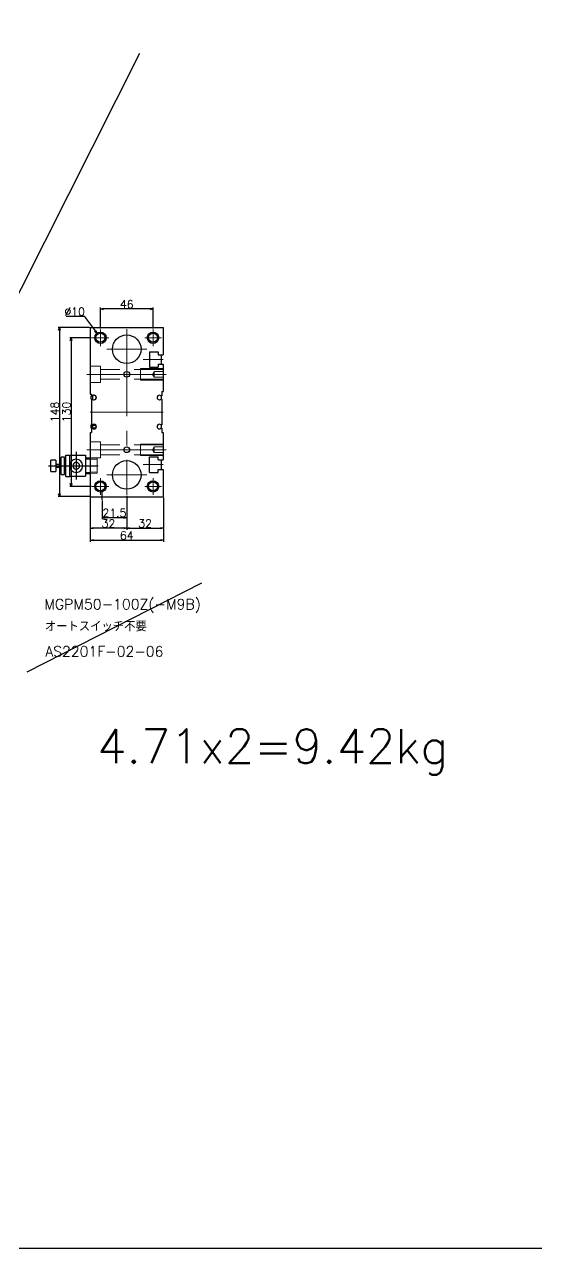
# Model space of a CAD drawing. Header units: millimetres. Extents: x -8731 to 85711, y -14522 to 31379.
# Drawn here: x 33850 to 34298, y -7929 to -6858 of the extents above; entities that cross this region are included whole.
import ezdxf

# ---------------------------------------------------------------- set-up
doc = ezdxf.new("R2010")
doc.units = ezdxf.units.MM
doc.header["$LTSCALE"] = 4
doc.header["$PDMODE"] = 99
doc.header["$PDSIZE"] = 1
doc.linetypes.add('CENTER2', pattern=[28.575, 19.05, -3.175, 3.175, -3.175])
doc.linetypes.add('HIDDEN', pattern=[9.525, 6.35, -3.175])
for name, color, linetype, lineweight in [('04_HIDDEN', 2, 'HIDDEN', 13), ('05_CENTER', 4, 'CENTER2', 13), ('08_DIM', 3, 'Continuous', 13)]:
    doc.layers.add(name, color=color, linetype=linetype, lineweight=lineweight)
doc.layers.add('10_DRAFT', color=8, linetype='Continuous', lineweight=0, plot=False)
doc.styles.add('KSS_TXT', font='txt.shx', dxfattribs={"bigfont": 'extfont2.shx'})
doc.dimstyles.new('KSS_DIM', dxfattribs={"dimscale": 3, "dimtxt": 3, "dimasz": 2.5, "dimexe": 1.25, "dimexo": 0.625, "dimtad": 1, "dimdsep": 46, "dimtxsty": 'KSS_TXT', "dimblk": 'OPEN30', "dimcen": 0, "dimazin": 2, "dimtfac": 0.75, "dimtmove": 0, "dimatfit": 3, "dimldrblk": 'OPEN30', "dimfxl": 1, "dimtolj": 1, "dimarcsym": 0})
doc.dimstyles.new('KSS_DIM$3', dxfattribs={"dimscale": 3, "dimtxt": 3, "dimasz": 2.5, "dimexe": 1.25, "dimexo": 0.625, "dimtad": 1, "dimtih": 1, "dimtoh": 1, "dimdsep": 46, "dimtxsty": 'KSS_TXT', "dimblk": 'OPEN30', "dimcen": 0, "dimazin": 2, "dimtfac": 0.75, "dimtofl": 0, "dimtmove": 0, "dimatfit": 3, "dimldrblk": 'OPEN30', "dimfxl": 1, "dimtolj": 1, "dimarcsym": 0})

# ---------------------------------------------------------------- blocks, each defined once
blk = doc.blocks.new('_Open30')
at = {"color": 0, "linetype": 'ByBlock', "lineweight": -2}
for p, q in [((-1, 0.27), (0, 0)), ((0, 0), (-1, -0.27)), ((0, 0), (-1, 0))]:
    blk.add_line(p, q, dxfattribs=at)
blk = doc.blocks.new('*D2454')
at = {"layer": '08_DIM', "color": 0, "lineweight": -2, "transparency": 16777216}
for p, q in [((33918, -7274.7), (33918, -7291)), ((33939.5, -7270.6), (33939.5, -7291)), ((33937, -7289.8), (33920.5, -7289.8))]:
    blk.add_line(p, q, dxfattribs=at)
at = {"layer": 'Defpoints', "color": 0, "transparency": 16777216}
for p in [(33918, -7274.1), (33939.5, -7269.9), (33918, -7289.8)]:
    blk.add_point(p, dxfattribs=at)
at = {"layer": '08_DIM', "color": 0, "lineweight": -2, "transparency": 16777216, "xscale": 2.5, "yscale": 2.5, "zscale": 2.5, "rotation": 180}
blk.add_blockref('_Open30', (33918, -7289.8), dxfattribs=at)
at = {"layer": '08_DIM', "color": 0, "lineweight": -2, "transparency": 16777216, "xscale": 2.5, "yscale": 2.5, "zscale": 2.5}
blk.add_blockref('_Open30', (33939.5, -7289.8), dxfattribs=at)
at = {"layer": '08_DIM', "color": 0, "transparency": 16777216, "insert": (33928.7, -7285.6), "char_height": 7, "attachment_point": 5, "style": 'KSS_TXT'}
blk.add_mtext('\\A1;21.5', dxfattribs=at)
blk = doc.blocks.new('*D2455')
at = {"layer": '08_DIM', "color": 0, "lineweight": -2, "transparency": 16777216}
for p, q in [((33916.5, -7124.5), (33916.5, -7106.1)), ((33960, -7107.3), (33919, -7107.3)), ((33962.5, -7124.5), (33962.5, -7106.1))]:
    blk.add_line(p, q, dxfattribs=at)
at = {"layer": 'Defpoints', "color": 0, "transparency": 16777216}
for p in [(33916.5, -7107.3), (33916.5, -7125.1), (33962.5, -7125.1)]:
    blk.add_point(p, dxfattribs=at)
at = {"layer": '08_DIM', "color": 0, "lineweight": -2, "transparency": 16777216, "xscale": 2.5, "yscale": 2.5, "zscale": 2.5, "rotation": 180}
blk.add_blockref('_Open30', (33916.5, -7107.3), dxfattribs=at)
at = {"layer": '08_DIM', "color": 0, "lineweight": -2, "transparency": 16777216, "xscale": 2.5, "yscale": 2.5, "zscale": 2.5}
blk.add_blockref('_Open30', (33962.5, -7107.3), dxfattribs=at)
at = {"layer": '08_DIM', "color": 0, "transparency": 16777216, "insert": (33939.5, -7103.2), "char_height": 7, "attachment_point": 5, "style": 'KSS_TXT'}
blk.add_mtext('\\A1;46', dxfattribs=at)
blk = doc.blocks.new('*D2456')
at = {"layer": '08_DIM', "color": 0, "lineweight": -2, "transparency": 16777216}
for p, q in [((33908.5, -7132.4), (33889.6, -7132.4)), ((33890.8, -7134.9), (33890.8, -7259.9)), ((33908.5, -7262.4), (33889.6, -7262.4))]:
    blk.add_line(p, q, dxfattribs=at)
at = {"layer": 'Defpoints', "color": 0, "transparency": 16777216}
for p in [(33909.2, -7132.4), (33890.8, -7262.4), (33909.2, -7262.4)]:
    blk.add_point(p, dxfattribs=at)
at = {"layer": '08_DIM', "color": 0, "lineweight": -2, "transparency": 16777216, "xscale": 2.5, "yscale": 2.5, "zscale": 2.5}
for p, rotation in [((33890.8, -7132.4), 90), ((33890.8, -7262.4), 270)]:
    blk.add_blockref('_Open30', p, dxfattribs=dict(at, rotation=rotation))
at = {"layer": '08_DIM', "color": 0, "transparency": 16777216, "insert": (33886.7, -7197.4), "char_height": 7, "attachment_point": 5, "rotation": 90, "style": 'KSS_TXT'}
blk.add_mtext('\\A1;130', dxfattribs=at)
blk = doc.blocks.new('*D2457')
at = {"layer": '08_DIM', "color": 0, "lineweight": -2, "transparency": 16777216}
for p, q in [((33907.5, -7272.1), (33907.5, -7300.3)), ((33939.5, -7270.6), (33939.5, -7300.3)), ((33937, -7299), (33910, -7299))]:
    blk.add_line(p, q, dxfattribs=at)
at = {"layer": 'Defpoints', "color": 0, "transparency": 16777216}
for p in [(33907.5, -7271.4), (33939.5, -7269.9), (33907.5, -7299)]:
    blk.add_point(p, dxfattribs=at)
at = {"layer": '08_DIM', "color": 0, "lineweight": -2, "transparency": 16777216, "xscale": 2.5, "yscale": 2.5, "zscale": 2.5, "rotation": 180}
blk.add_blockref('_Open30', (33907.5, -7299), dxfattribs=at)
at = {"layer": '08_DIM', "color": 0, "lineweight": -2, "transparency": 16777216, "xscale": 2.5, "yscale": 2.5, "zscale": 2.5}
blk.add_blockref('_Open30', (33939.5, -7299), dxfattribs=at)
at = {"layer": '08_DIM', "color": 0, "transparency": 16777216, "insert": (33923.5, -7294.9), "char_height": 7, "attachment_point": 5, "style": 'KSS_TXT'}
blk.add_mtext('\\A1;32', dxfattribs=at)
blk = doc.blocks.new('*D2458')
at = {"layer": '08_DIM', "color": 0, "lineweight": -2, "transparency": 16777216}
for p, q in [((33939.5, -7270.6), (33939.5, -7300.3)), ((33971.5, -7272.1), (33971.5, -7300.3)), ((33942, -7299), (33969, -7299))]:
    blk.add_line(p, q, dxfattribs=at)
at = {"layer": 'Defpoints', "color": 0, "transparency": 16777216}
for p in [(33939.5, -7269.9), (33971.5, -7271.4), (33971.5, -7299)]:
    blk.add_point(p, dxfattribs=at)
at = {"layer": '08_DIM', "color": 0, "lineweight": -2, "transparency": 16777216, "xscale": 2.5, "yscale": 2.5, "zscale": 2.5, "rotation": 180}
blk.add_blockref('_Open30', (33939.5, -7299), dxfattribs=at)
at = {"layer": '08_DIM', "color": 0, "lineweight": -2, "transparency": 16777216, "xscale": 2.5, "yscale": 2.5, "zscale": 2.5}
blk.add_blockref('_Open30', (33971.5, -7299), dxfattribs=at)
at = {"layer": '08_DIM', "color": 0, "transparency": 16777216, "insert": (33955.5, -7294.9), "char_height": 7, "attachment_point": 5, "style": 'KSS_TXT'}
blk.add_mtext('\\A1;32', dxfattribs=at)
blk = doc.blocks.new('*D2459')
at = {"layer": '08_DIM', "color": 0, "lineweight": -2, "transparency": 16777216}
for p, q in [((33907.5, -7272.1), (33907.5, -7310.8)), ((33971.5, -7272.1), (33971.5, -7310.8)), ((33910, -7309.5), (33969, -7309.5))]:
    blk.add_line(p, q, dxfattribs=at)
at = {"layer": 'Defpoints', "color": 0, "transparency": 16777216}
for p in [(33907.5, -7271.4), (33971.5, -7271.4), (33971.5, -7309.5)]:
    blk.add_point(p, dxfattribs=at)
at = {"layer": '08_DIM', "color": 0, "lineweight": -2, "transparency": 16777216, "xscale": 2.5, "yscale": 2.5, "zscale": 2.5, "rotation": 180}
blk.add_blockref('_Open30', (33907.5, -7309.5), dxfattribs=at)
at = {"layer": '08_DIM', "color": 0, "lineweight": -2, "transparency": 16777216, "xscale": 2.5, "yscale": 2.5, "zscale": 2.5}
blk.add_blockref('_Open30', (33971.5, -7309.5), dxfattribs=at)
at = {"layer": '08_DIM', "color": 0, "transparency": 16777216, "insert": (33939.5, -7305.4), "char_height": 7, "attachment_point": 5, "style": 'KSS_TXT'}
blk.add_mtext('\\A1;64', dxfattribs=at)
blk = doc.blocks.new('*D2460')
at = {"layer": '08_DIM', "color": 0, "lineweight": -2, "transparency": 16777216}
for p, q in [((33886.4, -7113.7), (33902.2, -7113.7)), ((33902.2, -7113.7), (33911.9, -7126.5))]:
    blk.add_line(p, q, dxfattribs=at)
at = {"layer": 'Defpoints', "color": 0, "transparency": 16777216}
for p in [(33913.4, -7128.5), (33919.5, -7136.4)]:
    blk.add_point(p, dxfattribs=at)
at = {"layer": '08_DIM', "color": 0, "lineweight": -2, "transparency": 16777216, "xscale": 2.5, "yscale": 2.5, "zscale": 2.5, "rotation": 307.396055655207}
blk.add_blockref('_Open30', (33913.4, -7128.5), dxfattribs=at)
at = {"layer": '08_DIM', "color": 0, "transparency": 16777216, "insert": (33893.9, -7109.6), "char_height": 7, "attachment_point": 5, "style": 'KSS_TXT'}
blk.add_mtext('\\A1;%%C10', dxfattribs=at)
blk = doc.blocks.new('*D2462')
at = {"layer": '08_DIM', "color": 0, "lineweight": -2, "transparency": 16777216}
for p, q in [((33906.8, -7123.4), (33879.4, -7123.4)), ((33880.6, -7125.9), (33880.6, -7268.9)), ((33906.8, -7271.4), (33879.4, -7271.4))]:
    blk.add_line(p, q, dxfattribs=at)
at = {"layer": 'Defpoints', "color": 0, "transparency": 16777216}
for p in [(33907.5, -7123.4), (33880.6, -7271.4), (33907.5, -7271.4)]:
    blk.add_point(p, dxfattribs=at)
at = {"layer": '08_DIM', "color": 0, "lineweight": -2, "transparency": 16777216, "xscale": 2.5, "yscale": 2.5, "zscale": 2.5}
for p, rotation in [((33880.6, -7123.4), 90), ((33880.6, -7271.4), 270)]:
    blk.add_blockref('_Open30', p, dxfattribs=dict(at, rotation=rotation))
at = {"layer": '08_DIM', "color": 0, "transparency": 16777216, "insert": (33876.5, -7197.4), "char_height": 7, "attachment_point": 5, "rotation": 90, "style": 'KSS_TXT'}
blk.add_mtext('\\A1;148', dxfattribs=at)
blk = doc.blocks.new('AS2201F-02-06a_1_1')
at = {"color": 0}
for p, q in [((5, 34.4), (-5, 34.4)), ((-5, 29.9), (-5, 34.4)), ((5, 34.4), (5, 29.9)), ((0, 25.4), (-7.5, 25.4)), ((-7.5, 22.4), (-7.5, 25.4)), ((0, 22.4), (-7.5, 22.4)), ((-7, 22.4), (-7, 21.9)), ((-7, 21.9), (-7, 21.4)), ((-5, 29.9), (1.3, 29.9)), ((-1.2, 25.4), (-1.2, 29.9)), ((7.5, 25.4), (0, 25.4)), ((7.5, 22.4), (0, 22.4)), ((1.3, 29.9), (5, 29.9)), ((1.3, 29.9), (1.3, 25.4)), ((7, 21.9), (7, 22.4)), ((7, 21.4), (7, 21.9)), ((7.5, 25.4), (7.5, 22.4)), ((-9.2, 21.4), (-9.2, 17.9)), ((-7, 21.4), (-9.2, 21.4)), ((-9.2, 17.9), (-9.2, 4)), ((9.3, 17.9), (-9.2, 17.9)), ((9.3, 21.4), (-7, 21.4)), ((9.2, 17.9), (9.2, 4)), ((9.3, 21.4), (9.3, 17.9)), ((-9.2, 4), (6.7, 4)), ((-6.6, 0), (-6.7, 4)), ((-5.7, 0), (-5.8, 4)), ((5.8, 4), (5.7, 0)), ((6.7, 4), (6.6, 0)), ((6.7, 4), (9.2, 4))]:
    blk.add_line(p, q, dxfattribs=at)
at = {"color": 0, "linetype": 'CENTER2'}
for p, q in [((0, 36.4), (0, -6)), ((-12.2, 12.2), (12.1, 12.2))]:
    blk.add_line(p, q, dxfattribs=at)
at = {"color": 0}
for radius in [5.75, 3]:
    blk.add_circle((0, 12.2), radius, dxfattribs=at)
at = {"layer": '10_DRAFT'}
for p, q in [((-6.4, -6), (-6.6, 0)), ((-6.6, 0), (6.6, 0)), ((-5.5, -6), (-5.7, 0)), ((5.7, 0), (5.5, -6)), ((6.6, 0), (6.4, -6)), ((-6.4, -6), (6.4, -6))]:
    blk.add_line(p, q, dxfattribs=at)
blk = doc.blocks.new('MGPM50-100Z-M9Bc_1_1')
at = {"color": 0}
for p, q in [((-64, 74), (0, 74)), ((-64, 74), (-64, 15.7)), ((0, 74), (0, 50.2)), ((-12, 52.8), (-4.5, 52.8)), ((-12, 52.8), (-12, 39.2)), ((-4.5, 52.8), (-4.5, 50.2)), ((-4.5, 50.2), (0, 50.2)), ((-2, 50.2), (-2, 41.8)), ((-12, 39.2), (-4.5, 39.2)), ((-4.5, 41.8), (-4.5, 39.2)), ((-4.5, 41.8), (0, 41.8)), ((0, 41.8), (0, 18)), ((-64, 15.7), (-62.7, 15.7)), ((-63.2, 11.3), (-63.2, 14.1)), ((-63.2, 14.1), (-62, 14.1)), ((-63.2, 11.3), (-62, 11.3)), ((-62.7, 15.7), (-62.7, 14.2)), ((-62.7, 14.2), (-62, 14.2)), ((-62.7, 11.2), (-62.7, -11.2)), ((-62.7, 11.2), (-62, 11.2)), ((-62, 14.2), (-62, 11.2)), ((-2, 14.2), (-2, 11.2)), ((-1.3, 14.2), (-2, 14.2)), ((-1.3, 11.2), (-2, 11.2)), ((-1.3, 18), (0, 18)), ((-1.3, 18), (-1.3, 14.2)), ((-1.3, 11.2), (-1.3, -11.2)), ((-64, -18), (-64, -74)), ((-64, -18), (-62.7, -18)), ((-63.2, -14.1), (-63.2, -11.3)), ((-63.2, -11.3), (-62, -11.3)), ((-63.2, -14.1), (-62, -14.1)), ((-62.7, -11.2), (-62, -11.2)), ((-62.7, -14.2), (-62.7, -18)), ((-62.7, -14.2), (-62, -14.2)), ((-62, -11.2), (-62, -14.2)), ((-2, -11.2), (-2, -14.2)), ((-1.3, -11.2), (-2, -11.2)), ((-1.3, -14.2), (-2, -14.2)), ((-1.3, -14.2), (-1.3, -18)), ((-1.3, -18), (0, -18)), ((0, -18), (0, -41.8)), ((-12, -39.2), (-4.5, -39.2)), ((-12, -52.8), (-12, -39.2)), ((-4.5, -41.8), (-4.5, -39.2)), ((-4.5, -41.8), (0, -41.8)), ((-2, -41.8), (-2, -50.2)), ((-12, -52.8), (-4.5, -52.8)), ((-4.5, -50.2), (0, -50.2)), ((-4.5, -52.8), (-4.5, -50.2)), ((0, -50.2), (0, -74)), ((-64, -74), (0, -74)), ((-53.5, -76.7), (-53.5, -69))]:
    blk.add_line(p, q, dxfattribs=at)
for centre, radius in [((-55, 65), 5), ((-55, 65), 4), ((-32, 55), 12.5), ((-9, 65), 5), ((-9, 65), 4), ((-32, 33), 2.5), ((-32, -33), 2.5), ((-32, -55), 12.5), ((-55, -65), 5), ((-55, -65), 4), ((-9, -65), 5), ((-9, -65), 4)]:
    blk.add_circle(centre, radius, dxfattribs=at)
for centre, radius, start, end in [((-60.6, 12.7), 2, 224.427, 135.573), ((-60.6, 12.7), 2.02, 227.7946, 132.2054), ((-3.4, 12.7), 2.02, 47.7946, 312.2054), ((-60.6, -12.7), 2, 224.427, 135.573), ((-60.6, -12.7), 2.02, 227.7946, 132.2054), ((-3.4, -12.7), 2.02, 47.7946, 312.2054)]:
    blk.add_arc(centre, radius, start, end, dxfattribs=at)
blk.add_ellipse((-60.6, -12.7), major_axis=(1.6, 0), ratio=0.84375, dxfattribs=at)
at = {"layer": '04_HIDDEN', "color": 0}
for p, q in [((-55, 40), (-64, 40)), ((-55, 26), (-55, 40)), ((0, 37.3), (-55, 37.3)), ((0, 38), (-20, 38)), ((-20, 28), (-20, 38)), ((-8, 35.5), (-9.4, 33)), ((-8, 30.5), (-9.4, 33)), ((0, 35.5), (-8, 35.5)), ((-8, 30.5), (-8, 35.5)), ((-64, 26), (-55, 26)), ((0, 28.7), (-55, 28.7)), ((0, 28), (-20, 28)), ((0, 30.5), (-8, 30.5)), ((-64, -26), (-55, -26)), ((-55, -26), (-55, -40)), ((0, -28.7), (-55, -28.7)), ((0, -28), (-20, -28)), ((-20, -28), (-20, -38)), ((-8, -30.5), (-9.4, -33)), ((0, -30.5), (-8, -30.5)), ((-8, -30.5), (-8, -35.5)), ((-55, -40), (-64, -40)), ((0, -37.3), (-55, -37.3)), ((0, -38), (-20, -38)), ((-8, -35.5), (-9.4, -33)), ((0, -35.5), (-8, -35.5))]:
    blk.add_line(p, q, dxfattribs=at)
at = {"layer": '05_CENTER', "color": 0}
for p, q in [((-62.3, 65), (-47.7, 65)), ((-55, 72.3), (-55, 57.7)), ((-32, 72.5), (-32, -72.5)), ((-16.3, 65), (-1.7, 65)), ((-9, 72.3), (-9, 57.7)), ((-49.5, 55), (-14.5, 55)), ((-17.5, 46), (0, 46)), ((-67, 33), (2.4, 33)), ((-64, 0), (0, 0)), ((-67, -33), (2.4, -33)), ((-67.1, -47), (-57.1, -47)), ((-17.5, -46), (0, -46)), ((-55, -57.7), (-55, -72.3)), ((-49.5, -55), (-14.5, -55)), ((-9, -57.7), (-9, -72.3)), ((-62.3, -65), (-47.7, -65)), ((-16.3, -65), (-1.7, -65))]:
    blk.add_line(p, q, dxfattribs=at)
at = {"color": 0, "xscale": -1, "rotation": 90}
blk.add_blockref('AS2201F-02-06a_1_1', (-64, -47), dxfattribs=at)

msp = doc.modelspace()

# ---------------------------------------------------------------- linework, layer by layer
msp.add_lwpolyline([(33319.19587, -4027.01429), (36560.33322, -4027.01429), (36560.33322, -7928.97711), (33319.19587, -7928.97711)], close=True)
at = {"layer": 'Defpoints'}
for p, q in [((33950.62492, -6883.79922), (33469.27995, -7838.6284)), ((34004.85335, -7347.13705), (33852.19497, -7424.96192))]:
    msp.add_line(p, q, dxfattribs=at)

# ---------------------------------------------------------------- block references
at = {"color": 4}
msp.add_blockref('MGPM50-100Z-M9Bc_1_1', (33971.4645, -7197.4425), dxfattribs=at)

# ---------------------------------------------------------------- texts
at = {"color": 0, "style": 'KSS_TXT'}
for s, p in [('MGPM50-100Z(-M9B)', (33867.36734, -7369.99619)), ('AS2201F-02-06', (33868.18173, -7411.2951))]:
    msp.add_text(s, height=9, dxfattribs=at).set_placement(p)
at = {"color": 1, "style": 'KSS_TXT'}
msp.add_text('オートスイッチ不要', height=9, dxfattribs=at).set_placement((33867.83915, -7389.28741))
at = {"layer": '08_DIM', "color": 6, "style": 'KSS_TXT'}
msp.add_text('4.71x2=9.42kg', height=30, dxfattribs=at).set_placement((33913.45038, -7504.63195))

# ---------------------------------------------------------------- dimensions: what is measured, and where the dimension line sits
at = {"layer": '08_DIM'}
dim = msp.add_diameter_dim_2p(p1=(33919.50111, -7136.41478), p2=(33913.4279, -7128.47021), dimstyle='KSS_DIM$3', override={"dimscale": 1, "dimtxt": 7, "dimpost": '%%C<>'}, dxfattribs=at)
dim.commit()
dim.dimension.update_dxf_attribs({"geometry": '*D2460', "text_midpoint": (33893.9484, -7113.72604), "dimtype": 163})
for base, p1, p2, picture, middle in [((33916.4645, -7107.33162), (33962.4645, -7125.13034), (33916.4645, -7125.13034), '*D2455', (33939.4645, -7103.20662)), ((33907.4645, -7299.04695), (33939.4645, -7269.9425), (33907.4645, -7271.4425), '*D2457', (33923.4645, -7294.92195)), ((33971.4645, -7309.50818), (33907.4645, -7271.4425), (33971.4645, -7271.4425), '*D2459', (33939.4645, -7305.38318)), ((33917.9645, -7289.75942), (33939.4645, -7269.9425), (33917.9645, -7274.09733), '*D2454', (33928.7145, -7285.63442)), ((33971.4645, -7299.04695), (33939.4645, -7269.9425), (33971.4645, -7271.4425), '*D2458', (33955.4645, -7294.92195))]:
    dim = msp.add_linear_dim(base=base, p1=p1, p2=p2, dimstyle='KSS_DIM', override={"dimscale": 1, "dimtxt": 7}, dxfattribs=at)
    dim.commit()
    dim.dimension.update_dxf_attribs({"geometry": picture, "text_midpoint": middle})
for base, p1, p2, picture, middle in [((33880.64068, -7271.4425), (33907.4645, -7123.4425), (33907.4645, -7271.4425), '*D2462', (33876.51568, -7197.4425)), ((33890.83436, -7262.4425), (33909.15235, -7132.4425), (33909.15235, -7262.4425), '*D2456', (33886.70936, -7197.4425))]:
    dim = msp.add_linear_dim(base=base, p1=p1, p2=p2, angle=90, dimstyle='KSS_DIM', override={"dimscale": 1, "dimtxt": 7}, dxfattribs=at)
    dim.commit()
    dim.dimension.update_dxf_attribs({"geometry": picture, "text_midpoint": middle})

doc.saveas('drawing.dxf')
